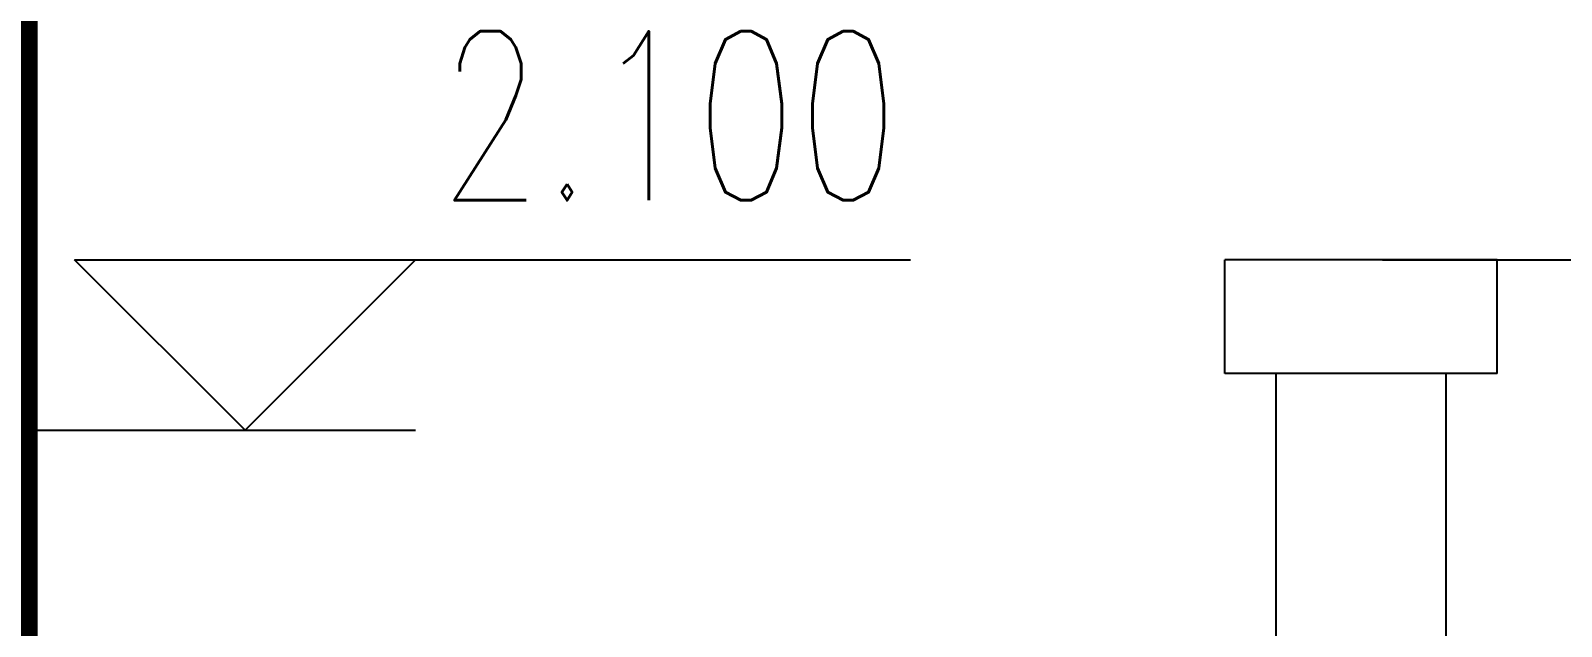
# Model space of a CAD drawing. Extents: x 5396719 to 5510122, y -514120 to -238224.
# Drawn here: x 5439578 to 5442274, y -477796 to -476747 of the extents above; entities that cross this region are included whole.
import ezdxf

# ---------------------------------------------------------------- set-up
doc = ezdxf.new("R2010")
doc.units = 0
doc.header["$LTSCALE"] = 1000
doc.header["$MEASUREMENT"] = 0
doc.layers.get('0').update_dxf_attribs({"linetype": 'CONTINUOUS'})
for name, color, linetype in [('DIM_ELEV', 3, 'CONTINUOUS'), ('PUB_TEXT', 7, 'CONTINUOUS'), ('WALL', 2, 'CONTINUOUS')]:
    doc.layers.add(name, color=color, linetype=linetype)
doc.styles.add('_TCH_DIM', font='SIMPLEX', dxfattribs={"bigfont": 'GBCBIG'})

msp = doc.modelspace()

# ---------------------------------------------------------------- linework, layer by layer
at = {"color": 0, "const_width": 40}
msp.add_lwpolyline([(5433370.9, -479700.6), (5433370.9, -475250.6), (5432770.9, -475250.6), (5432770.9, -475050.6), (5440170.9, -475050.6), (5440170.9, -475250.6), (5439570.9, -475250.6), (5439570.9, -479700.6)], dxfattribs=at)
at = {"layer": 'DIM_ELEV'}
for p, q in [((5439955.9, -477450.6), (5439655.9, -477150.6)), ((5439655.9, -477150.6), (5441127.9, -477150.6)), ((5439955.9, -477450.6), (5440255.9, -477150.6)), ((5441958.8, -477150.6), (5442958.8, -477150.6)), ((5439094.9, -477450.6), (5440255.9, -477450.6))]:
    msp.add_line(p, q, dxfattribs=at)
at = {"layer": 'WALL'}
for p, q in [((5441680.9, -477350.6), (5441680.9, -477150.6)), ((5442160.9, -477150.6), (5441680.9, -477150.6)), ((5442160.9, -477350.6), (5442160.9, -477150.6)), ((5442160.9, -477350.6), (5441680.9, -477350.6))]:
    msp.add_line(p, q, dxfattribs=at)
for points in [[(5441770.9, -477350.6), (5441770.9, -479700.6)], [(5442070.9, -479700.6), (5442070.9, -477350.6)]]:
    msp.add_lwpolyline(points, dxfattribs=at)

# ---------------------------------------------------------------- texts
at = {"layer": 'PUB_TEXT', "style": '_TCH_DIM', "width": 0.705882}
msp.add_text('2.100', height=297.5, dxfattribs=at).set_placement((5440297.9, -477045.6))

doc.saveas('drawing.dxf')
